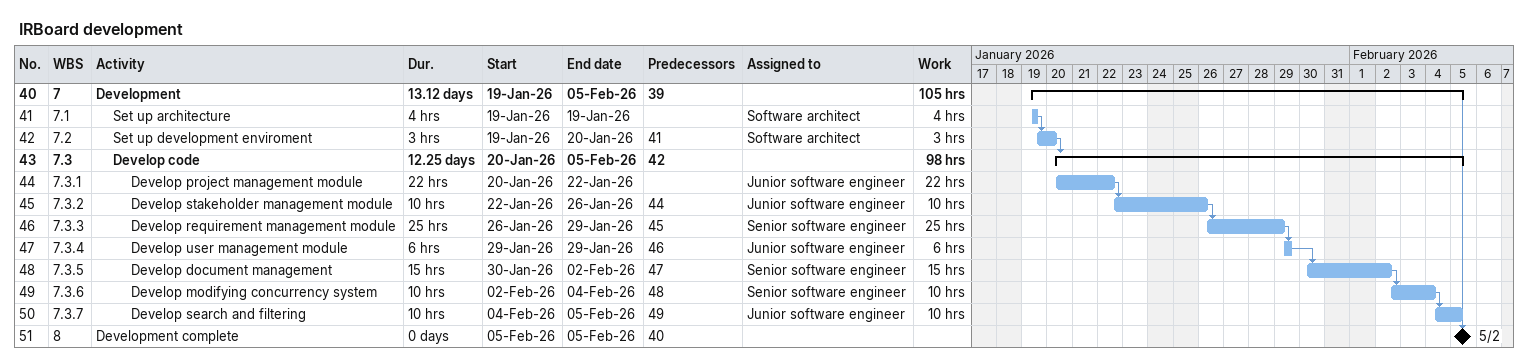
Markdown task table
IRBoard development

| ID | WBS | Task | Duration | Start | Finish | Predecessors | Resources | Work (h) |
|---|---|---|---|---|---|---|---|---|
| 40 | 7 | **Development** | 13.12d | 2026-01-19 | 2026-02-05 | 39 |  | 105 |
| 41 | 7.1 | Set up architecture | 4h | 2026-01-19 | 2026-01-19 |  | Software architect | 4 |
| 42 | 7.2 | Set up development enviroment | 3h | 2026-01-19 | 2026-01-20 | 41 | Software architect | 3 |
| 43 | 7.3 | **Develop code** | 12.25d | 2026-01-20 | 2026-02-05 | 42 |  | 98 |
| 44 | 7.3.1 | Develop project management module | 22h | 2026-01-20 | 2026-01-22 |  | Junior software engineer | 22 |
| 45 | 7.3.2 | Develop stakeholder management module | 10h | 2026-01-22 | 2026-01-26 | 44 | Junior software engineer | 10 |
| 46 | 7.3.3 | Develop requirement management module | 25h | 2026-01-26 | 2026-01-29 | 45 | Senior software engineer | 25 |
| 47 | 7.3.4 | Develop user management module | 6h | 2026-01-29 | 2026-01-29 | 46 | Junior software engineer | 6 |
| 48 | 7.3.5 | Develop document management | 15h | 2026-01-30 | 2026-02-02 | 47 | Senior software engineer | 15 |
| 49 | 7.3.6 | Develop modifying concurrency system | 10h | 2026-02-02 | 2026-02-04 | 48 | Senior software engineer | 10 |
| 50 | 7.3.7 | Develop search and filtering | 10h | 2026-02-04 | 2026-02-05 | 49 | Junior software engineer | 10 |
| 51 | 8 | Development complete | 0d | 2026-02-05 | 2026-02-05 | 40 |  |  |
